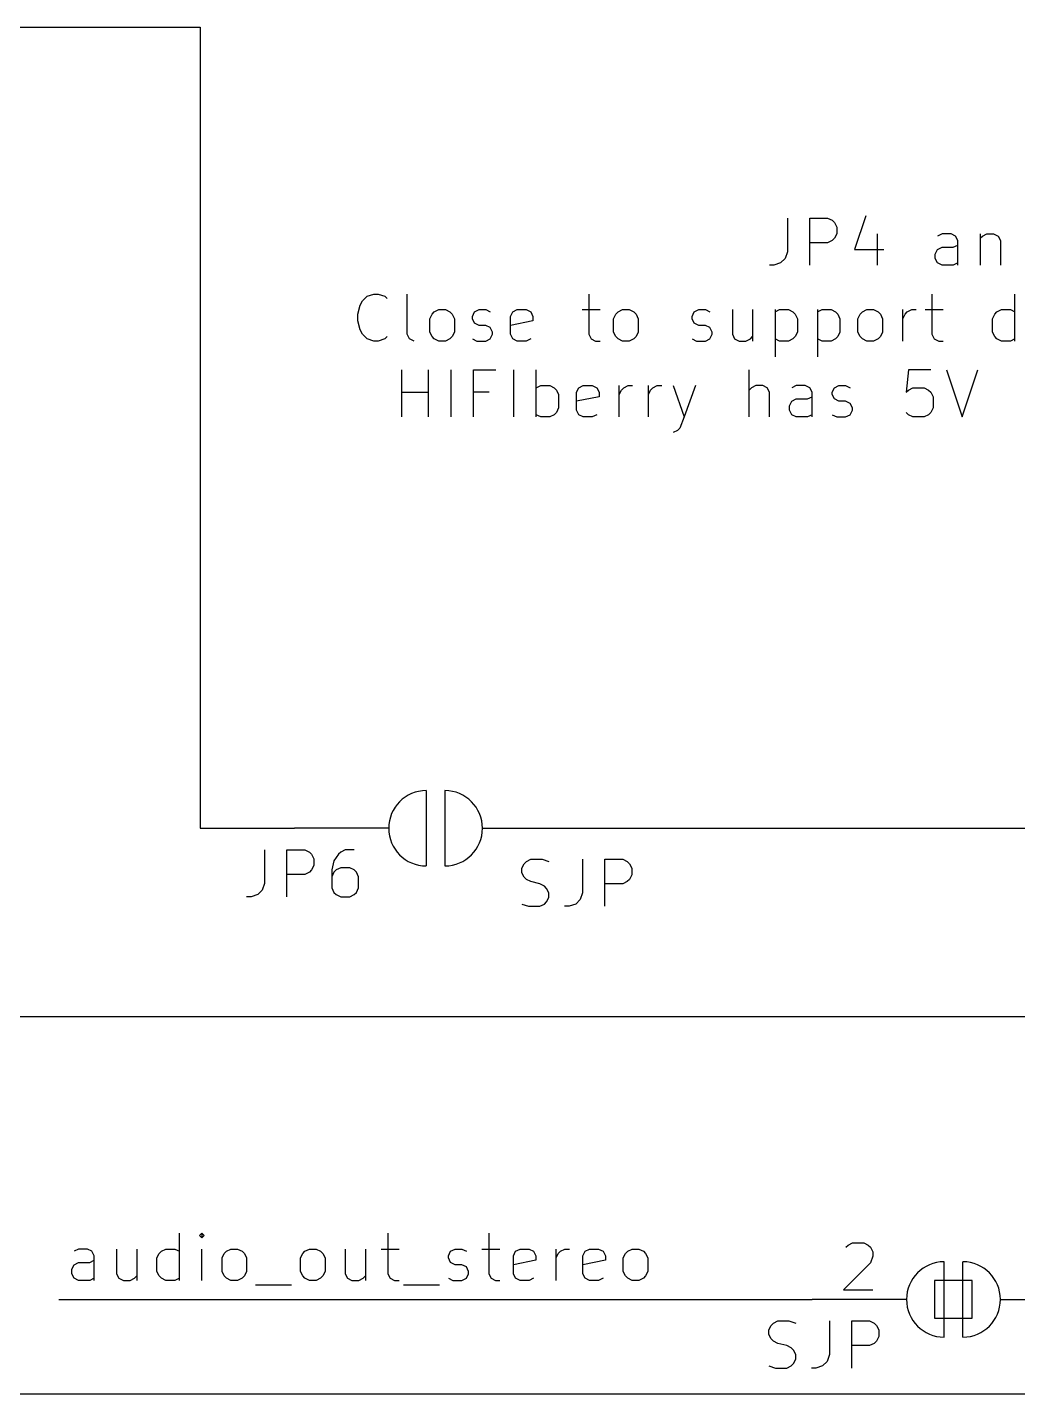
# Model space of a CAD drawing. Extents: x 0.4 to 11.3, y -7.9 to -0.4.
# Drawn here: x 9.216 to 10.268, y -6.35 to -4.9 of the extents above; entities that cross this region are included whole.
import ezdxf

# ---------------------------------------------------------------- set-up
doc = ezdxf.new("R2010")
doc.units = 0
doc.header["$MEASUREMENT"] = 0
for name, color, linetype in [('BLUE3', 171, 'CONTINUOUS'), ('CYAN2', 4, 'CONTINUOUS'), ('GRAY1', 251, 'CONTINUOUS'), ('GREEN3', 91, 'CONTINUOUS'), ('RED2', 1, 'CONTINUOUS'), ('RED3', 11, 'CONTINUOUS')]:
    doc.layers.add(name, color=color, linetype=linetype)

msp = doc.modelspace()

# ---------------------------------------------------------------- linework, layer by layer
at = {"layer": 'BLUE3', "linetype": 'CONTINUOUS'}
for p, q in [((10.0236, -5.1025), (10.0236, -5.1382)), ((10.0474, -5.1525), (10.0474, -5.1025)), ((10.0474, -5.1025), (10.0664, -5.1025)), ((10.0664, -5.1025), (10.0712, -5.1048)), ((10.1069, -5.1001), (10.095, -5.1358)), ((10.0712, -5.1048), (10.0736, -5.1072)), ((10.0736, -5.1072), (10.076, -5.112)), ((10.076, -5.112), (10.076, -5.1191)), ((10.0664, -5.1287), (10.0474, -5.1287)), ((10.0712, -5.1263), (10.0664, -5.1287)), ((10.0736, -5.1239), (10.0712, -5.1263)), ((10.076, -5.1191), (10.0736, -5.1239)), ((10.1188, -5.1191), (10.1188, -5.1525)), ((10.1879, -5.1191), (10.1831, -5.1215)), ((10.1974, -5.1191), (10.1879, -5.1191)), ((10.2021, -5.1215), (10.1974, -5.1191)), ((10.1998, -5.1334), (10.2045, -5.131)), ((10.2045, -5.1263), (10.2021, -5.1215)), ((10.2045, -5.1525), (10.2045, -5.1263)), ((10.2283, -5.1191), (10.2283, -5.1525)), ((10.2283, -5.1239), (10.2307, -5.1215)), ((10.2307, -5.1215), (10.2355, -5.1191)), ((10.2355, -5.1191), (10.2426, -5.1191)), ((10.2426, -5.1191), (10.2474, -5.1215)), ((10.2474, -5.1215), (10.2498, -5.1263)), ((10.2498, -5.1263), (10.2498, -5.1525)), ((10.0212, -5.1453), (10.0164, -5.1501)), ((10.0236, -5.1382), (10.0212, -5.1453)), ((10.095, -5.1358), (10.126, -5.1358)), ((10.1807, -5.1406), (10.1831, -5.1358)), ((10.1807, -5.1453), (10.1807, -5.1406)), ((10.1831, -5.1501), (10.1807, -5.1453)), ((10.1831, -5.1358), (10.1879, -5.1334)), ((10.1879, -5.1334), (10.1998, -5.1334)), ((10.0093, -5.1525), (10.0045, -5.1525)), ((10.0164, -5.1501), (10.0093, -5.1525)), ((10.1879, -5.1525), (10.1831, -5.1501)), ((10.1998, -5.1525), (10.1879, -5.1525)), ((10.2045, -5.1501), (10.1998, -5.1525)), ((9.57, -5.1949), (9.5724, -5.1901)), ((9.5724, -5.1901), (9.5772, -5.1853)), ((9.5772, -5.1853), (9.5843, -5.183)), ((9.5843, -5.183), (9.5891, -5.183)), ((9.5891, -5.183), (9.5962, -5.1853)), ((9.5962, -5.1853), (9.5986, -5.1877)), ((9.62, -5.2258), (9.62, -5.183)), ((9.8129, -5.183), (9.8129, -5.2258)), ((10.1771, -5.183), (10.1771, -5.2258)), ((10.2652, -5.233), (10.2652, -5.183)), ((9.5676, -5.2044), (9.57, -5.1949)), ((9.5676, -5.2115), (9.5676, -5.2044)), ((9.6438, -5.2092), (9.6462, -5.2044)), ((9.6462, -5.2044), (9.6486, -5.202)), ((9.6486, -5.202), (9.6533, -5.1996)), ((9.6533, -5.1996), (9.6605, -5.1996)), ((9.6605, -5.1996), (9.6652, -5.202)), ((9.6652, -5.202), (9.6676, -5.2044)), ((9.6676, -5.2044), (9.67, -5.2092)), ((9.6891, -5.2068), (9.6914, -5.202)), ((9.6914, -5.202), (9.6962, -5.1996)), ((9.6962, -5.1996), (9.7033, -5.1996)), ((9.7033, -5.1996), (9.7081, -5.202)), ((9.7295, -5.2068), (9.7319, -5.202)), ((9.7319, -5.202), (9.7367, -5.1996)), ((9.7367, -5.1996), (9.7462, -5.1996)), ((9.7462, -5.1996), (9.751, -5.202)), ((9.751, -5.202), (9.7533, -5.2068)), ((9.8057, -5.1996), (9.8248, -5.1996)), ((9.8391, -5.2092), (9.8414, -5.2044)), ((9.8414, -5.2044), (9.8438, -5.202)), ((9.8438, -5.202), (9.8486, -5.1996)), ((9.8486, -5.1996), (9.8557, -5.1996)), ((9.8557, -5.1996), (9.8605, -5.202)), ((9.8605, -5.202), (9.8629, -5.2044)), ((9.8629, -5.2044), (9.8652, -5.2092)), ((9.9224, -5.2068), (9.9248, -5.202)), ((9.9248, -5.202), (9.9295, -5.1996)), ((9.9295, -5.1996), (9.9367, -5.1996)), ((9.9367, -5.1996), (9.9414, -5.202)), ((9.9652, -5.1996), (9.9652, -5.2258)), ((9.9867, -5.1996), (9.9867, -5.233)), ((10.0105, -5.1996), (10.0105, -5.2496)), ((10.0105, -5.202), (10.0152, -5.1996)), ((10.0152, -5.1996), (10.0248, -5.1996)), ((10.0248, -5.1996), (10.0295, -5.202)), ((10.0295, -5.202), (10.0319, -5.2044)), ((10.0319, -5.2044), (10.0343, -5.2092)), ((10.0557, -5.1996), (10.0557, -5.2496)), ((10.0557, -5.202), (10.0605, -5.1996)), ((10.0605, -5.1996), (10.07, -5.1996)), ((10.07, -5.1996), (10.0748, -5.202)), ((10.0748, -5.202), (10.0771, -5.2044)), ((10.0771, -5.2044), (10.0795, -5.2092)), ((10.0986, -5.2092), (10.101, -5.2044)), ((10.101, -5.2044), (10.1033, -5.202)), ((10.1033, -5.202), (10.1081, -5.1996)), ((10.1081, -5.1996), (10.1152, -5.1996)), ((10.1152, -5.1996), (10.12, -5.202)), ((10.12, -5.202), (10.1224, -5.2044)), ((10.1224, -5.2044), (10.1248, -5.2092)), ((10.1462, -5.233), (10.1462, -5.1996)), ((10.1462, -5.2092), (10.1486, -5.2044)), ((10.1486, -5.2044), (10.151, -5.202)), ((10.151, -5.202), (10.1557, -5.1996)), ((10.1557, -5.1996), (10.1605, -5.1996)), ((10.17, -5.1996), (10.189, -5.1996)), ((10.2414, -5.2092), (10.2438, -5.2044)), ((10.2438, -5.2044), (10.2462, -5.202)), ((10.2462, -5.202), (10.251, -5.1996)), ((10.251, -5.1996), (10.2605, -5.1996)), ((10.2605, -5.1996), (10.2652, -5.202)), ((9.57, -5.2211), (9.5676, -5.2115)), ((9.6438, -5.2234), (9.6438, -5.2092)), ((9.67, -5.2092), (9.67, -5.2234)), ((9.6891, -5.2092), (9.6891, -5.2068)), ((9.6914, -5.2139), (9.6891, -5.2092)), ((9.6962, -5.2163), (9.6914, -5.2139)), ((9.7033, -5.2163), (9.6962, -5.2163)), ((9.7081, -5.2187), (9.7033, -5.2163)), ((9.7105, -5.2234), (9.7081, -5.2187)), ((9.7295, -5.2258), (9.7295, -5.2068)), ((9.7533, -5.2115), (9.7295, -5.2163)), ((9.7533, -5.2068), (9.7533, -5.2115)), ((9.8391, -5.2234), (9.8391, -5.2092)), ((9.8652, -5.2092), (9.8652, -5.2234)), ((9.9224, -5.2092), (9.9224, -5.2068)), ((9.9248, -5.2139), (9.9224, -5.2092)), ((9.9295, -5.2163), (9.9248, -5.2139)), ((9.9367, -5.2163), (9.9295, -5.2163)), ((9.9414, -5.2187), (9.9367, -5.2163)), ((9.9438, -5.2234), (9.9414, -5.2187)), ((10.0343, -5.2092), (10.0343, -5.2234)), ((10.0795, -5.2092), (10.0795, -5.2234)), ((10.0986, -5.2234), (10.0986, -5.2092)), ((10.1248, -5.2092), (10.1248, -5.2234)), ((10.2414, -5.2234), (10.2414, -5.2092)), ((9.5724, -5.2258), (9.57, -5.2211)), ((9.5772, -5.2306), (9.5724, -5.2258)), ((9.5843, -5.233), (9.5772, -5.2306)), ((9.5891, -5.233), (9.5843, -5.233)), ((9.5962, -5.2306), (9.5891, -5.233)), ((9.5986, -5.2282), (9.5962, -5.2306)), ((9.6224, -5.2306), (9.62, -5.2258)), ((9.6272, -5.233), (9.6224, -5.2306)), ((9.6462, -5.2282), (9.6438, -5.2234)), ((9.6486, -5.2306), (9.6462, -5.2282)), ((9.6533, -5.233), (9.6486, -5.2306)), ((9.6605, -5.233), (9.6533, -5.233)), ((9.6652, -5.2306), (9.6605, -5.233)), ((9.6676, -5.2282), (9.6652, -5.2306)), ((9.67, -5.2234), (9.6676, -5.2282)), ((9.6891, -5.2306), (9.6938, -5.233)), ((9.6938, -5.233), (9.7033, -5.233)), ((9.7033, -5.233), (9.7081, -5.2306)), ((9.7081, -5.2306), (9.7105, -5.2258)), ((9.7105, -5.2258), (9.7105, -5.2234)), ((9.7319, -5.2306), (9.7295, -5.2258)), ((9.7367, -5.233), (9.7319, -5.2306)), ((9.7462, -5.233), (9.7367, -5.233)), ((9.751, -5.2306), (9.7462, -5.233)), ((9.8129, -5.2258), (9.8152, -5.2306)), ((9.8152, -5.2306), (9.82, -5.233)), ((9.82, -5.233), (9.8248, -5.233)), ((9.8414, -5.2282), (9.8391, -5.2234)), ((9.8438, -5.2306), (9.8414, -5.2282)), ((9.8486, -5.233), (9.8438, -5.2306)), ((9.8557, -5.233), (9.8486, -5.233)), ((9.8605, -5.2306), (9.8557, -5.233)), ((9.8629, -5.2282), (9.8605, -5.2306)), ((9.8652, -5.2234), (9.8629, -5.2282)), ((9.9224, -5.2306), (9.9271, -5.233)), ((9.9271, -5.233), (9.9367, -5.233)), ((9.9367, -5.233), (9.9414, -5.2306)), ((9.9414, -5.2306), (9.9438, -5.2258)), ((9.9438, -5.2258), (9.9438, -5.2234)), ((9.9652, -5.2258), (9.9676, -5.2306)), ((9.9676, -5.2306), (9.9724, -5.233)), ((9.9724, -5.233), (9.9795, -5.233)), ((9.9795, -5.233), (9.9843, -5.2306)), ((9.9843, -5.2306), (9.9867, -5.2282)), ((10.0152, -5.233), (10.0105, -5.2306)), ((10.0248, -5.233), (10.0152, -5.233)), ((10.0295, -5.2306), (10.0248, -5.233)), ((10.0319, -5.2282), (10.0295, -5.2306)), ((10.0343, -5.2234), (10.0319, -5.2282)), ((10.0605, -5.233), (10.0557, -5.2306)), ((10.07, -5.233), (10.0605, -5.233)), ((10.0748, -5.2306), (10.07, -5.233)), ((10.0771, -5.2282), (10.0748, -5.2306)), ((10.0795, -5.2234), (10.0771, -5.2282)), ((10.101, -5.2282), (10.0986, -5.2234)), ((10.1033, -5.2306), (10.101, -5.2282)), ((10.1081, -5.233), (10.1033, -5.2306)), ((10.1152, -5.233), (10.1081, -5.233)), ((10.12, -5.2306), (10.1152, -5.233)), ((10.1224, -5.2282), (10.12, -5.2306)), ((10.1248, -5.2234), (10.1224, -5.2282)), ((10.1771, -5.2258), (10.1795, -5.2306)), ((10.1795, -5.2306), (10.1843, -5.233)), ((10.1843, -5.233), (10.189, -5.233)), ((10.2438, -5.2282), (10.2414, -5.2234)), ((10.2462, -5.2306), (10.2438, -5.2282)), ((10.251, -5.233), (10.2462, -5.2306)), ((10.2605, -5.233), (10.251, -5.233)), ((10.2652, -5.2306), (10.2605, -5.233)), ((9.6141, -5.3135), (9.6141, -5.2635)), ((9.6426, -5.3135), (9.6426, -5.2635)), ((9.6664, -5.3135), (9.6664, -5.2635)), ((9.6902, -5.3135), (9.6902, -5.2635)), ((9.6902, -5.2635), (9.7141, -5.2635)), ((9.7331, -5.3135), (9.7331, -5.2635)), ((9.7569, -5.3135), (9.7569, -5.2635)), ((9.9831, -5.3135), (9.9831, -5.2635)), ((10.1521, -5.2635), (10.1498, -5.2873)), ((10.176, -5.2635), (10.1521, -5.2635)), ((10.1926, -5.2635), (10.2093, -5.3135)), ((10.2093, -5.3135), (10.226, -5.2635)), ((9.6141, -5.2873), (9.6426, -5.2873)), ((9.7069, -5.2873), (9.6902, -5.2873)), ((9.7569, -5.2825), (9.7617, -5.2801)), ((9.7617, -5.2801), (9.7712, -5.2801)), ((9.7712, -5.2801), (9.776, -5.2825)), ((9.776, -5.2825), (9.7783, -5.2849)), ((9.7783, -5.2849), (9.7807, -5.2896)), ((9.7807, -5.2896), (9.7807, -5.3039)), ((9.7998, -5.2873), (9.8021, -5.2825)), ((9.7998, -5.3063), (9.7998, -5.2873)), ((9.8236, -5.292), (9.7998, -5.2968)), ((9.8021, -5.2825), (9.8069, -5.2801)), ((9.8069, -5.2801), (9.8164, -5.2801)), ((9.8164, -5.2801), (9.8212, -5.2825)), ((9.8212, -5.2825), (9.8236, -5.2873)), ((9.8236, -5.2873), (9.8236, -5.292)), ((9.845, -5.3135), (9.845, -5.2801)), ((9.845, -5.2896), (9.8474, -5.2849)), ((9.8474, -5.2849), (9.8498, -5.2825)), ((9.8498, -5.2825), (9.8545, -5.2801)), ((9.8545, -5.2801), (9.8593, -5.2801)), ((9.876, -5.3135), (9.876, -5.2801)), ((9.876, -5.2896), (9.8783, -5.2849)), ((9.8783, -5.2849), (9.8807, -5.2825)), ((9.8807, -5.2825), (9.8855, -5.2801)), ((9.8855, -5.2801), (9.8902, -5.2801)), ((9.9022, -5.2801), (9.9141, -5.3135)), ((9.926, -5.2801), (9.9141, -5.3135)), ((9.9855, -5.2825), (9.9831, -5.2849)), ((9.9902, -5.2801), (9.9855, -5.2825)), ((9.9974, -5.2801), (9.9902, -5.2801)), ((10.0021, -5.2825), (9.9974, -5.2801)), ((10.0045, -5.2873), (10.0021, -5.2825)), ((10.0045, -5.3135), (10.0045, -5.2873)), ((10.0331, -5.2801), (10.0283, -5.2825)), ((10.0426, -5.2801), (10.0331, -5.2801)), ((10.0474, -5.2825), (10.0426, -5.2801)), ((10.045, -5.2944), (10.0498, -5.292)), ((10.0498, -5.2873), (10.0474, -5.2825)), ((10.0498, -5.3135), (10.0498, -5.2873)), ((10.0712, -5.2873), (10.0736, -5.2825)), ((10.0712, -5.2896), (10.0712, -5.2873)), ((10.0736, -5.2944), (10.0712, -5.2896)), ((10.0736, -5.2825), (10.0783, -5.2801)), ((10.0783, -5.2801), (10.0855, -5.2801)), ((10.0855, -5.2801), (10.0902, -5.2825)), ((10.1498, -5.2873), (10.1521, -5.2849)), ((10.1521, -5.2849), (10.1569, -5.2825)), ((10.1569, -5.2825), (10.1688, -5.2825)), ((10.1688, -5.2825), (10.1736, -5.2849)), ((10.1736, -5.2849), (10.176, -5.2873)), ((10.176, -5.2873), (10.1783, -5.292)), ((10.1783, -5.292), (10.1783, -5.3039)), ((9.7807, -5.3039), (9.7783, -5.3087)), ((9.8021, -5.3111), (9.7998, -5.3063)), ((10.026, -5.3016), (10.0283, -5.2968)), ((10.026, -5.3063), (10.026, -5.3016)), ((10.0283, -5.3111), (10.026, -5.3063)), ((10.0283, -5.2968), (10.0331, -5.2944)), ((10.0331, -5.2944), (10.045, -5.2944)), ((10.0783, -5.2968), (10.0736, -5.2944)), ((10.0855, -5.2968), (10.0783, -5.2968)), ((10.0902, -5.2992), (10.0855, -5.2968)), ((10.0926, -5.3039), (10.0902, -5.2992)), ((10.0902, -5.3111), (10.0926, -5.3063)), ((10.0926, -5.3063), (10.0926, -5.3039)), ((10.1783, -5.3039), (10.176, -5.3087)), ((9.7617, -5.3135), (9.7569, -5.3111)), ((9.7712, -5.3135), (9.7617, -5.3135)), ((9.776, -5.3111), (9.7712, -5.3135)), ((9.7783, -5.3087), (9.776, -5.3111)), ((9.8069, -5.3135), (9.8021, -5.3111)), ((9.8164, -5.3135), (9.8069, -5.3135)), ((9.8212, -5.3111), (9.8164, -5.3135)), ((9.9141, -5.3135), (9.9093, -5.3254)), ((10.0331, -5.3135), (10.0283, -5.3111)), ((10.045, -5.3135), (10.0331, -5.3135)), ((10.0498, -5.3111), (10.045, -5.3135)), ((10.0712, -5.3111), (10.076, -5.3135)), ((10.076, -5.3135), (10.0855, -5.3135)), ((10.0855, -5.3135), (10.0902, -5.3111)), ((10.1521, -5.3111), (10.1498, -5.3087)), ((10.1569, -5.3135), (10.1521, -5.3111)), ((10.1688, -5.3135), (10.1569, -5.3135)), ((10.1736, -5.3111), (10.1688, -5.3135)), ((10.176, -5.3087), (10.1736, -5.3111)), ((9.9069, -5.3277), (9.9022, -5.3301)), ((9.9093, -5.3254), (9.9069, -5.3277))]:
    msp.add_line(p, q, dxfattribs=at)
at = {"layer": 'CYAN2', "linetype": 'CONTINUOUS'}
for p, q in [((9.4683, -5.7728), (9.4683, -5.8085)), ((9.4921, -5.8228), (9.4921, -5.7728)), ((9.4921, -5.7728), (9.5112, -5.7728)), ((9.5112, -5.7728), (9.516, -5.7752)), ((9.516, -5.7752), (9.5183, -5.7776)), ((9.5183, -5.7776), (9.5207, -5.7823)), ((9.5207, -5.7823), (9.5207, -5.7895)), ((9.5421, -5.7847), (9.5398, -5.7942)), ((9.5469, -5.7776), (9.5421, -5.7847)), ((9.5493, -5.7752), (9.5469, -5.7776)), ((9.554, -5.7728), (9.5493, -5.7752)), ((9.5636, -5.7728), (9.554, -5.7728)), ((9.744, -5.7876), (9.7464, -5.7852)), ((9.7464, -5.7852), (9.7512, -5.7828)), ((9.7512, -5.7828), (9.7631, -5.7828)), ((9.7631, -5.7828), (9.7702, -5.7852)), ((9.806, -5.7828), (9.806, -5.8185)), ((9.8298, -5.8328), (9.8298, -5.7828)), ((9.8298, -5.7828), (9.8488, -5.7828)), ((9.8488, -5.7828), (9.8536, -5.7852)), ((9.8536, -5.7852), (9.856, -5.7876)), ((9.5112, -5.799), (9.4921, -5.799)), ((9.516, -5.7966), (9.5112, -5.799)), ((9.5183, -5.7942), (9.516, -5.7966)), ((9.5207, -5.7895), (9.5183, -5.7942)), ((9.5398, -5.7942), (9.5398, -5.8133)), ((9.5421, -5.7966), (9.5398, -5.8014)), ((9.5445, -5.7942), (9.5421, -5.7966)), ((9.5493, -5.7919), (9.5445, -5.7942)), ((9.5588, -5.7919), (9.5493, -5.7919)), ((9.5636, -5.7942), (9.5588, -5.7919)), ((9.566, -5.7966), (9.5636, -5.7942)), ((9.5683, -5.8014), (9.566, -5.7966)), ((9.7417, -5.7923), (9.744, -5.7876)), ((9.7417, -5.7971), (9.7417, -5.7923)), ((9.744, -5.8019), (9.7417, -5.7971)), ((9.856, -5.7876), (9.8583, -5.7923)), ((9.8583, -5.7995), (9.856, -5.8042)), ((9.8583, -5.7923), (9.8583, -5.7995)), ((9.4683, -5.8085), (9.466, -5.8157)), ((9.5398, -5.8133), (9.5421, -5.818)), ((9.566, -5.818), (9.5683, -5.8133)), ((9.5683, -5.8133), (9.5683, -5.8014)), ((9.7464, -5.8042), (9.744, -5.8019)), ((9.7512, -5.8066), (9.7464, -5.8042)), ((9.7607, -5.809), (9.7512, -5.8066)), ((9.7655, -5.8114), (9.7607, -5.809)), ((9.7679, -5.8138), (9.7655, -5.8114)), ((9.7702, -5.8185), (9.7679, -5.8138)), ((9.8488, -5.809), (9.8298, -5.809)), ((9.8536, -5.8066), (9.8488, -5.809)), ((9.856, -5.8042), (9.8536, -5.8066)), ((9.454, -5.8228), (9.4493, -5.8228)), ((9.4612, -5.8204), (9.454, -5.8228)), ((9.466, -5.8157), (9.4612, -5.8204)), ((9.5421, -5.818), (9.5445, -5.8204)), ((9.5445, -5.8204), (9.5493, -5.8228)), ((9.5493, -5.8228), (9.5588, -5.8228)), ((9.5588, -5.8228), (9.5636, -5.8204)), ((9.5636, -5.8204), (9.566, -5.818)), ((9.7655, -5.8304), (9.7679, -5.828)), ((9.7679, -5.828), (9.7702, -5.8233)), ((9.7702, -5.8233), (9.7702, -5.8185)), ((9.8036, -5.8257), (9.7988, -5.8304)), ((9.806, -5.8185), (9.8036, -5.8257)), ((9.7417, -5.8304), (9.7488, -5.8328)), ((9.7488, -5.8328), (9.7607, -5.8328)), ((9.7607, -5.8328), (9.7655, -5.8304)), ((9.7917, -5.8328), (9.7869, -5.8328)), ((9.7988, -5.8304), (9.7917, -5.8328)), ((10.0039, -6.2823), (10.0063, -6.2776)), ((10.0063, -6.2776), (10.0087, -6.2752)), ((10.0087, -6.2752), (10.0134, -6.2728)), ((10.0134, -6.2728), (10.0253, -6.2728)), ((10.0253, -6.2728), (10.0325, -6.2752)), ((10.0682, -6.2728), (10.0682, -6.3085)), ((10.092, -6.3228), (10.092, -6.2728)), ((10.092, -6.2728), (10.111, -6.2728)), ((10.111, -6.2728), (10.1158, -6.2752)), ((10.1158, -6.2752), (10.1182, -6.2776)), ((10.1182, -6.2776), (10.1206, -6.2823)), ((10.0039, -6.2871), (10.0039, -6.2823)), ((10.0063, -6.2918), (10.0039, -6.2871)), ((10.0087, -6.2942), (10.0063, -6.2918)), ((10.1206, -6.2895), (10.1182, -6.2942)), ((10.1206, -6.2823), (10.1206, -6.2895)), ((10.0134, -6.2966), (10.0087, -6.2942)), ((10.0229, -6.299), (10.0134, -6.2966)), ((10.0277, -6.3014), (10.0229, -6.299)), ((10.0301, -6.3038), (10.0277, -6.3014)), ((10.0325, -6.3085), (10.0301, -6.3038)), ((10.111, -6.299), (10.092, -6.299)), ((10.1158, -6.2966), (10.111, -6.299)), ((10.1182, -6.2942), (10.1158, -6.2966)), ((10.0039, -6.3204), (10.011, -6.3228)), ((10.0229, -6.3228), (10.0277, -6.3204)), ((10.0277, -6.3204), (10.0301, -6.318)), ((10.0301, -6.318), (10.0325, -6.3133)), ((10.0325, -6.3133), (10.0325, -6.3085)), ((10.061, -6.3204), (10.0539, -6.3228)), ((10.0658, -6.3157), (10.061, -6.3204)), ((10.0682, -6.3085), (10.0658, -6.3157)), ((10.011, -6.3228), (10.0229, -6.3228)), ((10.0539, -6.3228), (10.0491, -6.3228))]:
    msp.add_line(p, q, dxfattribs=at)
at = {"layer": 'GRAY1', "linetype": 'CONTINUOUS'}
for p, q in [((9.3779, -6.2298), (9.3779, -6.1798)), ((9.4017, -6.1798), (9.3993, -6.1822)), ((9.3993, -6.1822), (9.4017, -6.1846)), ((9.4041, -6.1822), (9.4017, -6.1798)), ((9.4017, -6.1798), (9.4017, -6.1846)), ((9.4017, -6.1846), (9.4041, -6.1822)), ((9.5993, -6.1798), (9.5993, -6.2227)), ((9.7065, -6.1798), (9.7065, -6.2227)), ((9.2708, -6.1965), (9.266, -6.1988)), ((9.2803, -6.1965), (9.2708, -6.1965)), ((9.2851, -6.1988), (9.2803, -6.1965)), ((9.2874, -6.2036), (9.2851, -6.1988)), ((9.2874, -6.2298), (9.2874, -6.2036)), ((9.3112, -6.1965), (9.3112, -6.2227)), ((9.3327, -6.1965), (9.3327, -6.2298)), ((9.3541, -6.206), (9.3565, -6.2012)), ((9.3541, -6.2203), (9.3541, -6.206)), ((9.3565, -6.2012), (9.3589, -6.1988)), ((9.3589, -6.1988), (9.3636, -6.1965)), ((9.3636, -6.1965), (9.3732, -6.1965)), ((9.3732, -6.1965), (9.3779, -6.1988)), ((9.4017, -6.2298), (9.4017, -6.1965)), ((9.4232, -6.206), (9.4255, -6.2012)), ((9.4232, -6.2203), (9.4232, -6.206)), ((9.4255, -6.2012), (9.4279, -6.1988)), ((9.4279, -6.1988), (9.4327, -6.1965)), ((9.4327, -6.1965), (9.4398, -6.1965)), ((9.4398, -6.1965), (9.4446, -6.1988)), ((9.4446, -6.1988), (9.447, -6.2012)), ((9.447, -6.2012), (9.4493, -6.206)), ((9.4493, -6.206), (9.4493, -6.2203)), ((9.5065, -6.206), (9.5089, -6.2012)), ((9.5065, -6.2203), (9.5065, -6.206)), ((9.5089, -6.2012), (9.5112, -6.1988)), ((9.5112, -6.1988), (9.516, -6.1965)), ((9.516, -6.1965), (9.5231, -6.1965)), ((9.5231, -6.1965), (9.5279, -6.1988)), ((9.5279, -6.1988), (9.5303, -6.2012)), ((9.5303, -6.2012), (9.5327, -6.206)), ((9.5327, -6.206), (9.5327, -6.2203)), ((9.5541, -6.1965), (9.5541, -6.2227)), ((9.5755, -6.1965), (9.5755, -6.2298)), ((9.5922, -6.1965), (9.6112, -6.1965)), ((9.6636, -6.2036), (9.666, -6.1988)), ((9.6636, -6.206), (9.6636, -6.2036)), ((9.666, -6.2108), (9.6636, -6.206)), ((9.666, -6.1988), (9.6708, -6.1965)), ((9.6708, -6.1965), (9.6779, -6.1965)), ((9.6779, -6.1965), (9.6827, -6.1988)), ((9.6993, -6.1965), (9.7184, -6.1965)), ((9.7327, -6.2036), (9.735, -6.1988)), ((9.7327, -6.2227), (9.7327, -6.2036)), ((9.735, -6.1988), (9.7398, -6.1965)), ((9.7398, -6.1965), (9.7493, -6.1965)), ((9.7493, -6.1965), (9.7541, -6.1988)), ((9.7541, -6.1988), (9.7565, -6.2036)), ((9.7565, -6.2036), (9.7565, -6.2084)), ((9.7779, -6.2298), (9.7779, -6.1965)), ((9.7779, -6.206), (9.7803, -6.2012)), ((9.7803, -6.2012), (9.7827, -6.1988)), ((9.7827, -6.1988), (9.7874, -6.1965)), ((9.7874, -6.1965), (9.7922, -6.1965)), ((9.8065, -6.2036), (9.8089, -6.1988)), ((9.8065, -6.2227), (9.8065, -6.2036)), ((9.8089, -6.1988), (9.8136, -6.1965)), ((9.8136, -6.1965), (9.8231, -6.1965)), ((9.8231, -6.1965), (9.8279, -6.1988)), ((9.8279, -6.1988), (9.8303, -6.2036)), ((9.8303, -6.2036), (9.8303, -6.2084)), ((9.8493, -6.206), (9.8517, -6.2012)), ((9.8493, -6.2203), (9.8493, -6.206)), ((9.8517, -6.2012), (9.8541, -6.1988)), ((9.8541, -6.1988), (9.8589, -6.1965)), ((9.8589, -6.1965), (9.866, -6.1965)), ((9.866, -6.1965), (9.8708, -6.1988)), ((9.8708, -6.1988), (9.8731, -6.2012)), ((9.8731, -6.2012), (9.8755, -6.206)), ((9.8755, -6.206), (9.8755, -6.2203)), ((9.2636, -6.2179), (9.266, -6.2131)), ((9.2636, -6.2227), (9.2636, -6.2179)), ((9.266, -6.2131), (9.2708, -6.2108)), ((9.2708, -6.2108), (9.2827, -6.2108)), ((9.2827, -6.2108), (9.2874, -6.2084)), ((9.3565, -6.225), (9.3541, -6.2203)), ((9.4255, -6.225), (9.4232, -6.2203)), ((9.4493, -6.2203), (9.447, -6.225)), ((9.5089, -6.225), (9.5065, -6.2203)), ((9.5327, -6.2203), (9.5303, -6.225)), ((9.6708, -6.2131), (9.666, -6.2108)), ((9.6779, -6.2131), (9.6708, -6.2131)), ((9.6827, -6.2155), (9.6779, -6.2131)), ((9.685, -6.2203), (9.6827, -6.2155)), ((9.685, -6.2227), (9.685, -6.2203)), ((9.7565, -6.2084), (9.7327, -6.2131)), ((9.8303, -6.2084), (9.8065, -6.2131)), ((9.8517, -6.225), (9.8493, -6.2203)), ((9.8755, -6.2203), (9.8731, -6.225)), ((9.266, -6.2274), (9.2636, -6.2227)), ((9.2708, -6.2298), (9.266, -6.2274)), ((9.2827, -6.2298), (9.2708, -6.2298)), ((9.2874, -6.2274), (9.2827, -6.2298)), ((9.3112, -6.2227), (9.3136, -6.2274)), ((9.3136, -6.2274), (9.3184, -6.2298)), ((9.3184, -6.2298), (9.3255, -6.2298)), ((9.3255, -6.2298), (9.3303, -6.2274)), ((9.3303, -6.2274), (9.3327, -6.225)), ((9.3589, -6.2274), (9.3565, -6.225)), ((9.3636, -6.2298), (9.3589, -6.2274)), ((9.3732, -6.2298), (9.3636, -6.2298)), ((9.3779, -6.2274), (9.3732, -6.2298)), ((9.4279, -6.2274), (9.4255, -6.225)), ((9.4327, -6.2298), (9.4279, -6.2274)), ((9.4398, -6.2298), (9.4327, -6.2298)), ((9.4446, -6.2274), (9.4398, -6.2298)), ((9.447, -6.225), (9.4446, -6.2274)), ((9.4589, -6.2346), (9.497, -6.2346)), ((9.5112, -6.2274), (9.5089, -6.225)), ((9.516, -6.2298), (9.5112, -6.2274)), ((9.5231, -6.2298), (9.516, -6.2298)), ((9.5279, -6.2274), (9.5231, -6.2298)), ((9.5303, -6.225), (9.5279, -6.2274)), ((9.5541, -6.2227), (9.5565, -6.2274)), ((9.5565, -6.2274), (9.5612, -6.2298)), ((9.5612, -6.2298), (9.5684, -6.2298)), ((9.5684, -6.2298), (9.5731, -6.2274)), ((9.5731, -6.2274), (9.5755, -6.225)), ((9.5993, -6.2227), (9.6017, -6.2274)), ((9.6017, -6.2274), (9.6065, -6.2298)), ((9.6065, -6.2298), (9.6112, -6.2298)), ((9.616, -6.2346), (9.6541, -6.2346)), ((9.6636, -6.2274), (9.6684, -6.2298)), ((9.6684, -6.2298), (9.6779, -6.2298)), ((9.6779, -6.2298), (9.6827, -6.2274)), ((9.6827, -6.2274), (9.685, -6.2227)), ((9.7065, -6.2227), (9.7089, -6.2274)), ((9.7089, -6.2274), (9.7136, -6.2298)), ((9.7136, -6.2298), (9.7184, -6.2298)), ((9.735, -6.2274), (9.7327, -6.2227)), ((9.7398, -6.2298), (9.735, -6.2274)), ((9.7493, -6.2298), (9.7398, -6.2298)), ((9.7541, -6.2274), (9.7493, -6.2298)), ((9.8089, -6.2274), (9.8065, -6.2227)), ((9.8136, -6.2298), (9.8089, -6.2274)), ((9.8231, -6.2298), (9.8136, -6.2298)), ((9.8279, -6.2274), (9.8231, -6.2298)), ((9.8541, -6.2274), (9.8517, -6.225)), ((9.8589, -6.2298), (9.8541, -6.2274)), ((9.866, -6.2298), (9.8589, -6.2298)), ((9.8708, -6.2274), (9.866, -6.2298)), ((9.8731, -6.225), (9.8708, -6.2274))]:
    msp.add_line(p, q, dxfattribs=at)
at = {"layer": 'GREEN3', "linetype": 'CONTINUOUS'}
for p, q in [((8.05, -4.9), (9.4, -4.9)), ((9.4, -4.9), (9.4, -5.75)), ((9.4, -5.75), (9.5, -5.75)), ((9.8, -5.75), (10.4, -5.75)), ((10.65, -5.95), (8.85, -5.95)), ((9.25, -6.25), (10.05, -6.25)), ((9, -6.35), (10.65, -6.35))]:
    msp.add_line(p, q, dxfattribs=at)
at = {"layer": 'RED2', "linetype": 'CONTINUOUS'}
for p, q in [((9.64, -5.71), (9.64, -5.79)), ((9.66, -5.71), (9.66, -5.79)), ((9.6, -5.75), (9.5, -5.75)), ((9.7, -5.75), (9.8, -5.75)), ((10.19, -6.29), (10.19, -6.21)), ((10.21, -6.29), (10.21, -6.21)), ((10.22, -6.23), (10.18, -6.23)), ((10.18, -6.23), (10.18, -6.27)), ((10.22, -6.27), (10.22, -6.23)), ((10.15, -6.25), (10.05, -6.25)), ((10.25, -6.25), (10.35, -6.25)), ((10.18, -6.27), (10.22, -6.27))]:
    msp.add_line(p, q, dxfattribs=at)
at = {"layer": 'RED2'}
for centre, start, end in [((9.6402, -5.75), 90.2256, 269.7744), ((9.6402, -5.75), 90.2256, 269.7744), ((9.6598, -5.75), -89.7744, 89.7744), ((9.6598, -5.75), -89.7744, 89.7744), ((10.1902, -6.25), 90.2256, 269.7744), ((10.1902, -6.25), 90.2256, 269.7744), ((10.2098, -6.25), -89.7744, 89.7744), ((10.2098, -6.25), -89.7744, 89.7744)]:
    msp.add_arc(centre, 0.04, start, end, dxfattribs=at)
at = {"layer": 'RED3', "linetype": 'CONTINUOUS'}
for p, q in [((10.0881, -6.1923), (10.0929, -6.1899)), ((10.0929, -6.1899), (10.1048, -6.1899)), ((10.1048, -6.1899), (10.1095, -6.1923)), ((10.0857, -6.1946), (10.0881, -6.1923)), ((10.1095, -6.1923), (10.1119, -6.1946)), ((10.1119, -6.1946), (10.1143, -6.1994)), ((10.1143, -6.2042), (10.1119, -6.2113)), ((10.1143, -6.1994), (10.1143, -6.2042)), ((10.1119, -6.2113), (10.0833, -6.2399)), ((10.0833, -6.2399), (10.1143, -6.2399))]:
    msp.add_line(p, q, dxfattribs=at)

doc.saveas('drawing.dxf')
